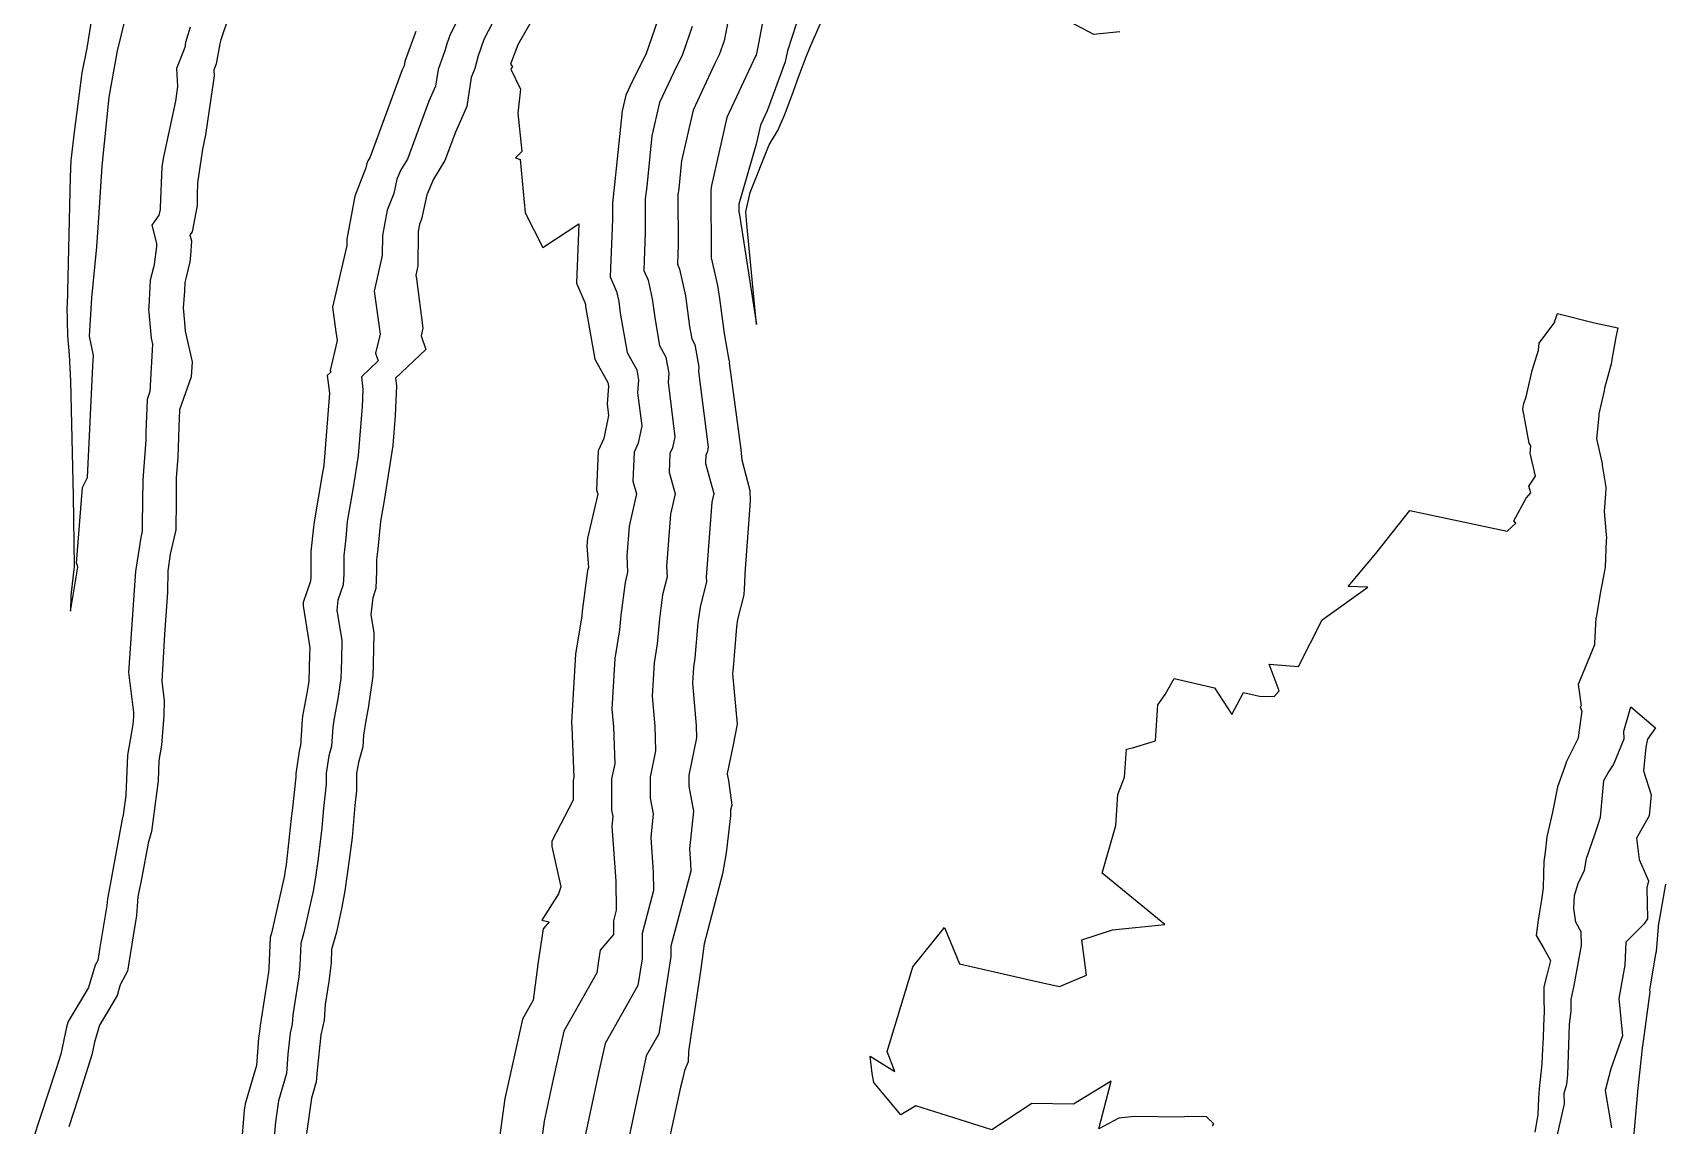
# Model space of a CAD drawing. Header units: inches. Extents: x 808357 to 808943, y 9157055 to 9157847.
# Drawn here: x 808670.5 to 808801.4, y 9157450.9 to 9157538.8 of the extents above; entities that cross this region are included whole.
import ezdxf

# ---------------------------------------------------------------- set-up
doc = ezdxf.new("R2010")
doc.units = ezdxf.units.IN
doc.header["$MEASUREMENT"] = 0

msp = doc.modelspace()

# ---------------------------------------------------------------- linework, layer by layer
for points, elevation in [([(808675.56, 9157542.1), (808674.84, 9157537.53), (808674.45, 9157535.56), (808673.82, 9157530.78), (808673.55, 9157528.49), (808673.51, 9157527.15), (808673.27, 9157516.8), (808673.22, 9157516.76), (808673.29, 9157514.39), (808673.43, 9157512.88), (808673.52, 9157510.76), (808673.74, 9157501.54), (808673.83, 9157495.84), (808673.55, 9157493.53), (808673.53, 9157492.26), (808674.12, 9157495.8), (808674.09, 9157495.94), (808674.01, 9157496.11), (808674.48, 9157502.19), (808674.88, 9157503.02), (808675.31, 9157511.96), (808675.38, 9157512.81), (808675.05, 9157514.37), (808675.23, 9157517.46), (808675.65, 9157521.56), (808675.81, 9157523.89), (808676.07, 9157528.04), (808676.63, 9157533.6), (808677.31, 9157537.31), (808678.89, 9157543.8)], 2900), ([(808705.38, 9157541.29), (808704.06, 9157538.63), (808703.78, 9157537.89), (808703.63, 9157537.32), (808703.08, 9157535.82), (808702.86, 9157534.47), (808702.33, 9157533.27), (808700.61, 9157528.6), (808700.08, 9157527.74), (808699.76, 9157526.99), (808699.51, 9157525.84), (808698.99, 9157524.51), (808698.6, 9157522.47), (808698.59, 9157520.85), (808697.93, 9157517.99), (808698.1, 9157516.85), (808698.41, 9157514.53), (808698.06, 9157513.01), (808698.27, 9157512.39), (808696.91, 9157511.11), (808697.04, 9157510.08), (808696.98, 9157508.72), (808696.66, 9157504.78), (808696.26, 9157502.2), (808695.78, 9157499.46), (808695.65, 9157498.13), (808695.49, 9157496.74), (808695.49, 9157495.25), (808695.45, 9157494.37), (808695.03, 9157493.14), (808694.95, 9157492.35), (808695.34, 9157489.91), (808695.31, 9157488.35), (808695.26, 9157486.85), (808695.02, 9157485.21), (808694.73, 9157483.65), (808694.62, 9157482.93), (808694.52, 9157481.4), (808694.3, 9157480.63), (808694.08, 9157479.22), (808694.07, 9157478.36), (808693.87, 9157476.42), (808693.72, 9157474.83), (808693.41, 9157472.16), (808693.17, 9157470.53), (808693.03, 9157469.73), (808692.29, 9157466.41), (808692.05, 9157465.54), (808691.97, 9157463.76), (808691.87, 9157462.85), (808691.39, 9157459.79), (808691.34, 9157459.04), (808691.19, 9157458.33), (808691.01, 9157456.63), (808690.88, 9157455.07), (808690.24, 9157452.87), (808690.01, 9157451.19), (808689.82, 9157449.05)], 2906), ([(808686.29, 9157540.19), (808685.62, 9157538.21), (808685.53, 9157537.89), (808685.25, 9157536.28), (808685.05, 9157535.76), (808685.08, 9157535.32), (808684.38, 9157530.57), (808684.13, 9157529.4), (808683.74, 9157526.7), (808683.7, 9157525.71), (808683.72, 9157524.89), (808683.31, 9157522.75), (808683.13, 9157522.51), (808683.25, 9157522.04), (808683.18, 9157520.86), (808683.12, 9157520.36), (808682.8, 9157519.02), (808682.71, 9157518.69), (808682.68, 9157518), (808682.59, 9157516.66), (808682.69, 9157515.46), (808682.75, 9157514.77), (808683.3, 9157512.3), (808683.24, 9157511.1), (808682.29, 9157508.46), (808682.24, 9157507.06), (808682.15, 9157504.64), (808682.03, 9157502.99), (808682.01, 9157501.17), (808682, 9157498.8), (808681.55, 9157496.83), (808681.34, 9157495.49), (808681.32, 9157493.78), (808681.07, 9157490.37), (808680.86, 9157486.62), (808681.06, 9157485.06), (808681.04, 9157483.87), (808680.85, 9157481.48), (808680.64, 9157480.25), (808680.57, 9157478.62), (808680.04, 9157474.55), (808679.76, 9157473.61), (808679.26, 9157470.87), (808678.95, 9157469.28), (808678.83, 9157467.79), (808678.56, 9157466.15), (808678.11, 9157463.31), (808677.53, 9157462.21), (808677.28, 9157461.35), (808676.49, 9157460.04), (808675.85, 9157458.97), (808675.45, 9157457.59), (808675.24, 9157456.59), (808674.11, 9157453.03), (808673.38, 9157450.8)], 2902), ([(808710.65, 9157539.82), (808709.51, 9157537.84), (808709.49, 9157537.8), (808708.91, 9157536.24), (808709.05, 9157536.05), (808708.93, 9157535.83), (808709.7, 9157534.24), (808709.5, 9157532.3), (808709.82, 9157529.21), (808709.31, 9157528.71), (808709.69, 9157528.57), (808710.09, 9157524.3), (808711.5, 9157521.5), (808714.39, 9157523.4), (808714.2, 9157518.64), (808714.89, 9157517.07), (808714.92, 9157516.93), (808714.94, 9157516.77), (808715.69, 9157512.52), (808716.72, 9157510.64), (808716.77, 9157510.36), (808716.67, 9157508.94), (808716.79, 9157508), (808716.4, 9157506.13), (808715.95, 9157505.16), (808715.82, 9157502.02), (808715.91, 9157501.67), (808715.1, 9157498.13), (808715.05, 9157497.52), (808715.16, 9157495.77), (808715.1, 9157495.54), (808714.66, 9157492.25), (808714.63, 9157491.88), (808714.13, 9157488.79), (808713.81, 9157483.33), (808713.84, 9157482.93), (808713.99, 9157478.92), (808713.93, 9157478.63), (808713.93, 9157477.06), (808712.23, 9157473.76), (808712.22, 9157473.33), (808712.95, 9157470.09), (808712.77, 9157469.54), (808711.43, 9157467.41), (808712.01, 9157467.28), (808711.53, 9157466.72), (808711.13, 9157464.06), (808710.73, 9157460.99), (808709.86, 9157459.46), (808708.68, 9157454.15), (808708.45, 9157453.06), (808707.88, 9157448.93)], 2910), ([(808720.95, 9157540.43), (808719.77, 9157537.03), (808718.7, 9157534.91), (808718.16, 9157533.75), (808717.87, 9157532.49), (808717.27, 9157526.56), (808717.09, 9157525.1), (808717.1, 9157523.79), (808716.91, 9157519.14), (808717.42, 9157517.97), (808717.6, 9157517.16), (808717.73, 9157516.23), (808718.29, 9157513.07), (808719.06, 9157511.66), (808719.19, 9157510.87), (808719.12, 9157509.81), (808719.46, 9157507.15), (808719.17, 9157505.77), (808718.83, 9157505.05), (808718.74, 9157502.72), (808719.02, 9157501.69), (808718.43, 9157499.1), (808718.25, 9157496.68), (808718.32, 9157495.4), (808718.11, 9157494.56), (808717.76, 9157491.94), (808717.66, 9157490.75), (808717.29, 9157488.45), (808717.05, 9157484.38), (808717.17, 9157482.97), (808717.28, 9157479.97), (808717.03, 9157478.77), (808717.03, 9157476.26), (808717.13, 9157475.74), (808717.05, 9157474.97), (808717.37, 9157470.56), (808717.39, 9157468.21), (808717.17, 9157467.36), (808717.17, 9157466.27), (808716.1, 9157465.01), (808715.97, 9157464.15), (808715.85, 9157463.17), (808713.18, 9157458.48), (808712.32, 9157454.63), (808711.6, 9157451.25), (808711.2, 9157448.28)], 2912), ([(808726.57, 9157540.62), (808726.08, 9157538.12), (808725.69, 9157537), (808725.34, 9157536.3), (808723.59, 9157532.55), (808722.66, 9157528.48), (808722.43, 9157526.26), (808722.36, 9157525.72), (808722.38, 9157521.7), (808722.32, 9157520.15), (808722.49, 9157519.77), (808722.97, 9157517.61), (808723.3, 9157515.15), (808723.48, 9157514.15), (808723.73, 9157513.7), (808724.04, 9157511.88), (808724.01, 9157511.54), (808724.79, 9157505.44), (808724.7, 9157505.03), (808724.6, 9157504.82), (808724.58, 9157504.14), (808725.25, 9157501.72), (808725.09, 9157501.02), (808724.64, 9157495), (808724.66, 9157494.65), (808724.14, 9157492.58), (808723.97, 9157491.32), (808723.73, 9157488.49), (808723.61, 9157487.76), (808723.54, 9157486.48), (808723.82, 9157483.06), (808723.86, 9157482.08), (808723.23, 9157479.06), (808723.23, 9157478.19), (808723.61, 9157476.17), (808723.29, 9157473.16), (808723.38, 9157471.99), (808723.39, 9157471.36), (808721.8, 9157465.31), (808721.8, 9157464.48), (808720.83, 9157458.28), (808719.82, 9157456.5), (808719.62, 9157455.6), (808717.92, 9157447.64)], 2916), ([(808729.3, 9157540.31), (808728.75, 9157537.48), (808728.64, 9157536.97), (808728.61, 9157536.9), (808726.3, 9157531.95), (808725.05, 9157526.48), (808725.01, 9157526.12), (808725, 9157526.03), (808725.03, 9157520.82), (808725.03, 9157520.68), (808725.55, 9157518.46), (808725.71, 9157517.4), (808726.09, 9157514.6), (808726.46, 9157512.43), (808726.5, 9157512.33), (808726.49, 9157512.24), (808727.38, 9157505.48), (808727.49, 9157504.43), (808728.13, 9157501.95), (808728.17, 9157501.11), (808727.74, 9157495.28), (808727.71, 9157494.54), (808727.65, 9157493.57), (808727.15, 9157491.6), (808727.08, 9157491.01), (808726.79, 9157487.71), (808726.75, 9157487.22), (808727.12, 9157483.16), (808726.81, 9157481.52), (808726.33, 9157479.2), (808726.33, 9157479.16), (808726.43, 9157478.63), (808726.69, 9157476.67), (808726.6, 9157476.25), (808726.59, 9157475.8), (808726.24, 9157472.82), (808725.94, 9157471.13), (808724.47, 9157465.5), (808724.2, 9157463.5), (808723.36, 9157457.96), (808723.21, 9157456.86), (808723.19, 9157456.01), (808722.89, 9157455.31), (808722.74, 9157454.6), (808722.57, 9157453.99), (808721.23, 9157447.81)], 2918), ([(808731.86, 9157539.45), (808731.16, 9157537.32), (808730.97, 9157536.44), (808729.54, 9157532.48), (808729.01, 9157531.35), (808728.66, 9157529.81), (808727.26, 9157525), (808727.26, 9157524.36), (808727.31, 9157524.12), (808728.68, 9157515.3), (808727.9, 9157523.4), (808727.82, 9157524.36), (808728.16, 9157525.93), (808729.69, 9157529.77), (808730.4, 9157530.9), (808730.92, 9157532.14), (808731.63, 9157533.98), (808732.09, 9157535.29), (808732.66, 9157536.84), (808733.02, 9157537.69), (808734.13, 9157540.18)], 2920), ([(808683.14, 9157539.21), (808682.78, 9157538), (808682.71, 9157537.59), (808682.05, 9157535.9), (808682.14, 9157534.46), (808681.97, 9157533.28), (808680.98, 9157528.65), (808680.88, 9157527.99), (808680.73, 9157524.73), (808680.73, 9157524.56), (808680.64, 9157524.1), (808680.07, 9157523.31), (808680.44, 9157521.82), (808680.43, 9157521.58), (808680.25, 9157520.13), (808680.19, 9157519.89), (808679.92, 9157518.87), (808679.83, 9157516.74), (808679.81, 9157516.49), (808679.83, 9157516.27), (808680.02, 9157514.22), (808680.13, 9157513.74), (808679.91, 9157509.93), (808679.68, 9157509.27), (808679.59, 9157506.63), (808679.57, 9157506.01), (808679.33, 9157502.83), (808679.29, 9157499.31), (808679.29, 9157498.69), (808679.17, 9157498.17), (808678.74, 9157495.46), (808678.73, 9157495.09), (808678.23, 9157488.11), (808678.18, 9157487.33), (808678.6, 9157484.11), (808678.59, 9157483.79), (808678.54, 9157483.15), (808678.12, 9157480.69), (808677.97, 9157477.44), (808677.77, 9157475.89), (808677.67, 9157475.54), (808676.6, 9157469.69), (808676.49, 9157469.13), (808676.45, 9157468.6), (808675.88, 9157465.2), (808675.72, 9157464.18), (808675.51, 9157463.78), (808674.98, 9157462), (808674.7, 9157461.54), (808673.33, 9157459.25), (808673.2, 9157458.81), (808672.75, 9157456.64), (808672.37, 9157455.45), (808670.48, 9157449.67)], 2900), ([(808701.28, 9157538.87), (808701.24, 9157538.74), (808700.4, 9157536.47), (808700.34, 9157536.1), (808700.19, 9157535.78), (808697.59, 9157528.71), (808697.44, 9157528.46), (808697.35, 9157528.25), (808697.28, 9157527.92), (808696.39, 9157525.64), (808695.73, 9157522.16), (808695.73, 9157521.67), (808694.58, 9157516.7), (808694.87, 9157514.72), (808694.96, 9157514.03), (808694.4, 9157511.61), (808694.45, 9157511.48), (808694.16, 9157511.21), (808694.34, 9157509.78), (808694.33, 9157509.45), (808693.88, 9157503.98), (808693.77, 9157503.26), (808693.11, 9157499.44), (808693.07, 9157499), (808692.84, 9157497.07), (808692.84, 9157495.02), (808692.83, 9157494.66), (808692.24, 9157492.95), (808692.22, 9157492.69), (808692.76, 9157489.3), (808692.75, 9157488.71), (808692.68, 9157486.62), (808692.58, 9157485.97), (808692.19, 9157483.82), (808692.15, 9157483.56), (808692.01, 9157481.44), (808691.93, 9157481.16), (808691.63, 9157479.21), (808691.63, 9157478.91), (808691.34, 9157476.21), (808691.28, 9157475.6), (808690.86, 9157471.87), (808690.77, 9157471.28), (808690.72, 9157470.99), (808689.68, 9157466.37), (808689.58, 9157466.02), (808689.48, 9157463.55), (808689.44, 9157463.22), (808688.78, 9157458.95), (808688.76, 9157458.71), (808688.71, 9157458.47), (808688.65, 9157457.91), (808688.47, 9157455.72), (808687.58, 9157452.64), (808687.5, 9157452.12), (808687.25, 9157449.14)], 2904), ([(808707.45, 9157539.57), (808706.77, 9157538.22), (808706.29, 9157536.91), (808706.02, 9157535.89), (808705.75, 9157535.18), (808705.39, 9157532.84), (808704.47, 9157530.77), (808703.63, 9157528.5), (808702.72, 9157527.01), (808702.17, 9157525.73), (808701.74, 9157523.77), (808701.59, 9157523.38), (808701.47, 9157522.78), (808701.46, 9157520.03), (808701.29, 9157519.28), (808701.33, 9157518.98), (808701.85, 9157515.02), (808701.71, 9157514.41), (808702.09, 9157513.29), (808699.66, 9157511), (808699.74, 9157510.38), (808699.63, 9157507.98), (808699.44, 9157505.59), (808698.74, 9157501.15), (808698.45, 9157499.47), (808698.23, 9157497.26), (808698.13, 9157496.4), (808698.13, 9157495.49), (808698.07, 9157494.09), (808697.82, 9157493.34), (808697.68, 9157492), (808697.92, 9157490.51), (808697.87, 9157488), (808697.84, 9157487.07), (808697.45, 9157484.45), (808697.28, 9157483.48), (808697.09, 9157482.3), (808697.03, 9157481.35), (808696.67, 9157480.1), (808696.53, 9157479.23), (808696.52, 9157477.8), (808696.39, 9157476.63), (808696.16, 9157474.05), (808695.97, 9157472.45), (808695.58, 9157469.77), (808695.35, 9157468.46), (808694.9, 9157466.45), (808694.51, 9157465.06), (808694.47, 9157463.98), (808694.3, 9157462.49), (808694.01, 9157460.63), (808693.92, 9157459.38), (808693.66, 9157458.18), (808693.37, 9157455.36), (808693.29, 9157454.42), (808692.91, 9157453.1), (808692.51, 9157450.26)], 2908), ([(808723.51, 9157539.27), (808722.73, 9157537.02), (808722.02, 9157535.61), (808720.87, 9157533.15), (808720.26, 9157530.49), (808719.85, 9157526.41), (808719.73, 9157525.41), (808719.74, 9157522.74), (808719.62, 9157519.65), (808719.96, 9157518.87), (808720.29, 9157517.38), (808720.52, 9157515.69), (808720.89, 9157513.61), (808721.39, 9157512.68), (808721.62, 9157511.38), (808721.57, 9157510.67), (808722.12, 9157506.29), (808721.93, 9157505.4), (808721.72, 9157504.93), (808721.66, 9157503.43), (808722.14, 9157501.7), (808721.76, 9157500.06), (808721.44, 9157495.84), (808721.49, 9157495.02), (808721.13, 9157493.57), (808720.87, 9157491.63), (808720.7, 9157489.62), (808720.45, 9157488.11), (808720.29, 9157485.43), (808720.5, 9157483.02), (808720.57, 9157481.03), (808720.13, 9157478.92), (808720.13, 9157477.22), (808720.37, 9157475.95), (808720.17, 9157474.07), (808720.37, 9157471.27), (808720.39, 9157469.79), (808719.49, 9157466.33), (808719.49, 9157464.3), (808719.15, 9157462.16), (808716.5, 9157457.49), (808715.97, 9157455.11), (808714.76, 9157449.45)], 2914), ([(808753.9, 9157539.65), (808755.77, 9157538.67), (808757.88, 9157538.88)], 2920), ([(808765.33, 9157450.87), (808765.46, 9157451.02), (808764.85, 9157451.59), (808763.34, 9157451.61), (808762.84, 9157451.56), (808759.08, 9157451.62), (808757.81, 9157451.5), (808756.19, 9157450.62), (808757.19, 9157454.47), (808754.17, 9157452.62), (808750.81, 9157452.66), (808747.61, 9157450.55), (808741.5, 9157452.48), (808740.27, 9157451.76), (808738.12, 9157454.35), (808737.97, 9157455.07), (808737.82, 9157456.48), (808739.8, 9157455.25), (808739.19, 9157456.85), (808741.1, 9157463.21), (808741.24, 9157463.66), (808743.79, 9157466.82), (808745.01, 9157463.91), (808751.32, 9157462.44), (808753.05, 9157462.07), (808755.21, 9157462.99), (808754.83, 9157465.82), (808757.3, 9157466.64), (808761.5, 9157467.06), (808756.47, 9157471.2), (808757.58, 9157475.02), (808757.72, 9157477.52), (808758.27, 9157478.9), (808758.42, 9157481.15), (808758.92, 9157481.28), (808760.76, 9157481.84), (808760.95, 9157484.73), (808761.53, 9157485.56), (808762.26, 9157486.84), (808765.5, 9157486.1), (808766.9, 9157483.96), (808767.83, 9157485.73), (808769.12, 9157485.43), (808770.29, 9157485.41), (808770.7, 9157485.84), (808769.9, 9157487.99), (808772.26, 9157487.8), (808774.16, 9157491.56), (808777.83, 9157494.2), (808776.26, 9157494.25), (808778.46, 9157496.9), (808781.2, 9157500.36), (808783.73, 9157499.81), (808785.11, 9157499.53), (808787.65, 9157498.98), (808789.02, 9157498.69), (808789.72, 9157499.33), (808789.56, 9157499.51), (808790.55, 9157501.35), (808790.92, 9157501.78), (808790.77, 9157502.3), (808791.32, 9157503.12), (808790.87, 9157504.97), (808790.93, 9157505.56), (808790.8, 9157505.78), (808790.28, 9157508.52), (808790.38, 9157508.95), (808790.55, 9157509.5), (808791.03, 9157511.61), (808791.56, 9157513.24), (808791.59, 9157513.81), (808792.85, 9157515.5), (808792.84, 9157515.52), (808793.07, 9157516.19), (808796.06, 9157515.44), (808797.94, 9157515.03), (808797.76, 9157514.28), (808797.43, 9157512.33), (808797.4, 9157512.13), (808797.34, 9157511.94), (808796.86, 9157510.18), (808796.82, 9157509.98), (808796.41, 9157508.13), (808796.39, 9157507.96), (808796.22, 9157506.11), (808796.67, 9157504.13), (808796.68, 9157504.07), (808796.67, 9157504), (808796.97, 9157502.24), (808796.96, 9157502.06), (808796.84, 9157500.27), (808797, 9157498.41), (808797.01, 9157498.19), (808797, 9157497.94), (808796.9, 9157495.81), (808796.87, 9157495.64), (808796.5, 9157493.69), (808796.18, 9157491.72), (808796.17, 9157491.71), (808796.05, 9157489.68), (808796.05, 9157489.64), (808796.04, 9157489.55), (808794.75, 9157486.37), (808794.97, 9157484.65), (808794.91, 9157484.56), (808795.02, 9157484.21), (808794.78, 9157482.49), (808794.73, 9157482.05), (808794.54, 9157481.68), (808793.8, 9157480.16), (808793.63, 9157479.69), (808793.09, 9157478.13), (808792.81, 9157476.76), (808792.68, 9157476.1), (808792.51, 9157475.39), (808792.22, 9157474.1), (808792.08, 9157472.88), (808791.99, 9157472.12), (808791.96, 9157471.13), (808791.92, 9157470.01), (808791.78, 9157469.05), (808791.64, 9157468.08), (808791.51, 9157467.4), (808791.37, 9157466.18), (808791.99, 9157465.12), (808792.51, 9157464.17), (808792.22, 9157463), (808791.98, 9157462.05), (808791.99, 9157461.05), (808792.01, 9157460.06), (808791.96, 9157458.91), (808791.92, 9157457.96), (808791.87, 9157457.08), (808791.81, 9157455.85), (808791.68, 9157454.61), (808791.59, 9157453.85), (808791.56, 9157453.1), (808791.49, 9157451.75), (808791.26, 9157450.36)], 2918), ([(808793.05, 9157450.05), (808793.64, 9157452.65), (808793.6, 9157453.5), (808793.83, 9157454.22), (808793.91, 9157454.97), (808794.03, 9157459.02), (808794.18, 9157460.12), (808794.17, 9157461.04), (808794.43, 9157462.15), (808795, 9157465.37), (808794.97, 9157466.47), (808794.54, 9157467.25), (808794.39, 9157468.36), (808794.45, 9157469.39), (808794.74, 9157470.35), (808795.24, 9157471.44), (808795.4, 9157472.37), (808796.09, 9157474.3), (808796.31, 9157475.02), (808796.53, 9157475.68), (808796.8, 9157478.65), (808797.14, 9157479.27), (808797.58, 9157479.9), (808798.43, 9157481.98), (808798.42, 9157482.6), (808798.96, 9157484.57), (808800.96, 9157482.89), (808800.3, 9157481.96), (808800.19, 9157481.33), (808800, 9157479.41), (808800.6, 9157477.49), (808800.46, 9157475.81), (808799.43, 9157474.01), (808799.64, 9157472.29), (808800.38, 9157470.58), (808800.26, 9157470), (808800.3, 9157467.53), (808800.03, 9157467.09), (808798.56, 9157465.65), (808798.49, 9157463.78), (808798.02, 9157461.11), (808798.3, 9157458.12), (808797.37, 9157455.46), (808796.9, 9157453.71), (808797.43, 9157450.7)], 2918), ([(808799.15, 9157449.33), (808799.56, 9157453.94), (808799.59, 9157454.14), (808799.92, 9157457.12), (808799.92, 9157457.21), (808799.94, 9157457.29), (808800.52, 9157461.66), (808800.49, 9157461.79), (808800.99, 9157464.71), (808801.03, 9157464.88), (808801.23, 9157467.2), (808801.24, 9157467.26), (808801.8, 9157470.3)], 2918)]:
    msp.add_lwpolyline(points, dxfattribs=dict(elevation=elevation))

doc.saveas('drawing.dxf')
